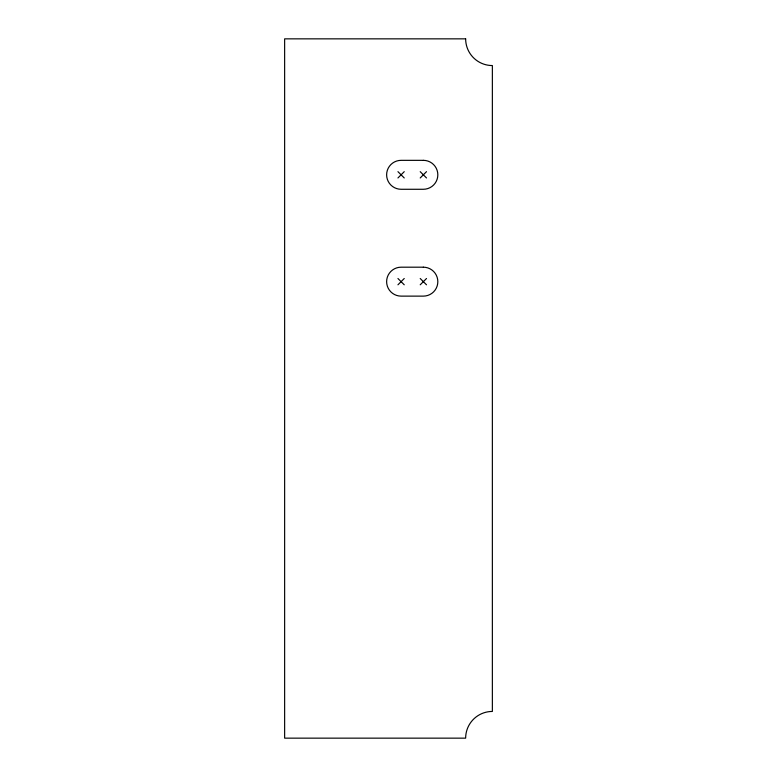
<?xml version="1.0" encoding="UTF-8"?>
<svg xmlns="http://www.w3.org/2000/svg" width="777" height="777" viewBox="0 0 777 777"><rect width="100%" height="100%" fill="white"/><g stroke="black" fill="none" stroke-linecap="round" stroke-linejoin="round"><path stroke-width="1.17" d="M397.95 177.962L404.244 171.659M420.211 177.962L426.505 171.659M397.95 284.8L404.244 278.506M420.211 284.8L426.505 278.506M420.211 171.659L426.505 177.962M397.95 171.659L404.244 177.962M420.211 278.506L426.505 284.8M397.95 278.506L404.244 284.8M465.646 38.85L284.635 38.85L284.635 738.15L465.646 738.15A26.709 26.709 0 0 1 492.365 711.441L492.365 65.559A26.709 26.709 0 0 1 465.646 38.85M423.358 160.344L401.097 160.344A14.472 14.472 0 0 0 386.625 174.806A14.472 14.472 0 0 0 401.097 189.277L423.358 189.277A14.472 14.472 0 0 0 437.83 174.806A14.472 14.472 0 0 0 423.358 160.344M423.358 267.191L401.097 267.191A14.472 14.472 0 0 0 386.625 281.653A14.472 14.472 0 0 0 401.097 296.124L423.358 296.124A14.472 14.472 0 0 0 437.83 281.653A14.472 14.472 0 0 0 423.358 267.191"/></g></svg>
